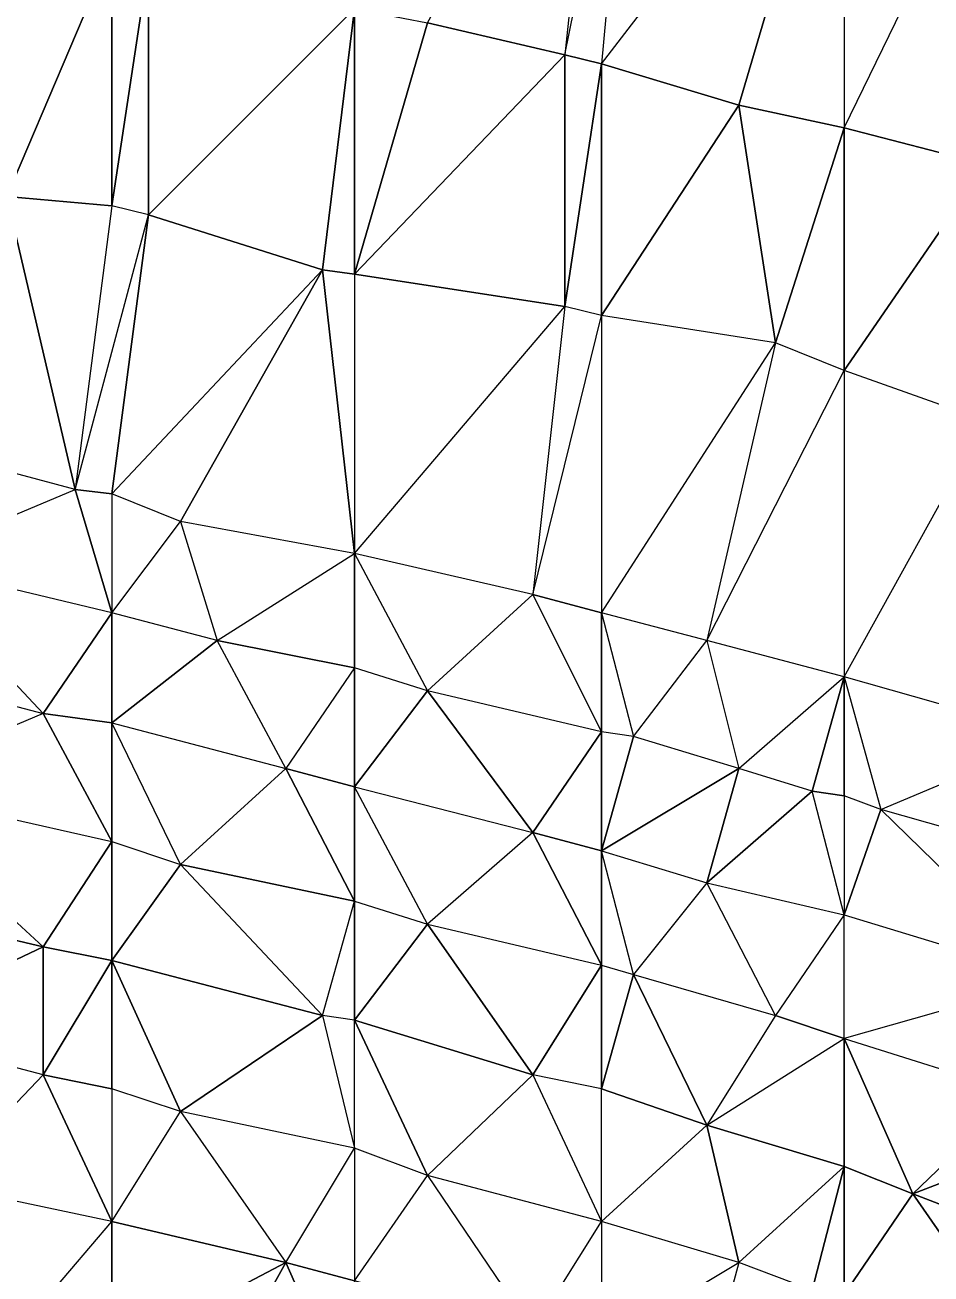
# Model space of a CAD drawing. Header units: metres. Extents: x 121.06818 to 121.07159, y 3.17836 to 3.18313.
# Drawn here: x 121.068699 to 121.068897, y 3.1799305 to 3.1802035 of the extents above; entities that cross this region are included whole.
import ezdxf

# ---------------------------------------------------------------- set-up
doc = ezdxf.new("R2010")
doc.units = ezdxf.units.M

msp = doc.modelspace()

# ---------------------------------------------------------------- linework, layer by layer
at = {"layer": 'DELAUNEY10016', "color": 252}
msp.add_3dface([(121.068825, 3.180075, 0.01013), (121.068863, 3.180134, 0.01015), (121.068825, 3.18014, 0.01015)], dxfattribs=at)
at = {"layer": 'DELAUNEY10035', "color": 252}
msp.add_3dface([(121.06871, 3.180102, 0.01013), (121.068665, 3.180114, 0.01013), (121.068695, 3.180166, 0.01015)], dxfattribs=at)
at = {"layer": 'DELAUNEY10036', "color": 252}
msp.add_3dface([(121.06881, 3.180079, 0.01013), (121.068825, 3.18014, 0.01015), (121.068817, 3.180142, 0.01015)], dxfattribs=at)
at = {"layer": 'DELAUNEY10056', "color": 252}
msp.add_3dface([(121.068863, 3.180134, 0.01015), (121.068825, 3.18014, 0.01015), (121.068855, 3.180186, 0.01016)], dxfattribs=at)
at = {"layer": 'DELAUNEY10068', "color": 252}
msp.add_3dface([(121.068771, 3.180088, 0.01013), (121.068817, 3.180142, 0.01015), (121.068771, 3.180149, 0.01015)], dxfattribs=at)
at = {"layer": 'DELAUNEY10085', "color": 252}
msp.add_3dface([(121.068825, 3.18014, 0.01015), (121.068817, 3.180142, 0.01015), (121.068825, 3.180195, 0.01016)], dxfattribs=at)
at = {"layer": 'DELAUNEY10102', "color": 252}
msp.add_3dface([(121.068771, 3.180088, 0.01013), (121.068764, 3.18015, 0.01015), (121.068771, 3.180149, 0.01015)], dxfattribs=at)
at = {"layer": 'DELAUNEY10124', "color": 252}
msp.add_3dface([(121.068771, 3.180149, 0.01015), (121.068764, 3.18015, 0.01015), (121.068771, 3.180149, 0.01015)], dxfattribs=at)
at = {"layer": 'DELAUNEY10125', "color": 252}
msp.add_3dface([(121.068817, 3.180142, 0.01015), (121.068771, 3.180149, 0.01015), (121.068771, 3.180149, 0.01015)], dxfattribs=at)
at = {"layer": 'DELAUNEY10168', "color": 252}
msp.add_3dface([(121.068718, 3.180101, 0.01013), (121.068726, 3.180162, 0.01015), (121.068764, 3.18015, 0.01015)], dxfattribs=at)
at = {"layer": 'DELAUNEY10178', "color": 252}
msp.add_3dface([(121.06871, 3.180102, 0.01013), (121.068726, 3.180162, 0.01015), (121.068718, 3.180164, 0.01015)], dxfattribs=at)
at = {"layer": 'DELAUNEY10179', "color": 252}
msp.add_3dface([(121.068764, 3.18015, 0.01015), (121.068726, 3.180162, 0.01015), (121.068771, 3.180207, 0.01016)], dxfattribs=at)
at = {"layer": 'DELAUNEY10201', "color": 252}
msp.add_3dface([(121.06871, 3.180102, 0.01013), (121.068695, 3.180166, 0.01015), (121.068718, 3.180164, 0.01015)], dxfattribs=at)
at = {"layer": 'DELAUNEY10218', "color": 252}
msp.add_3dface([(121.068718, 3.180164, 0.01015), (121.068695, 3.180166, 0.01015), (121.068718, 3.18022, 0.01016)], dxfattribs=at)
at = {"layer": 'DELAUNEY10219', "color": 252}
msp.add_3dface([(121.068726, 3.180162, 0.01015), (121.068718, 3.180164, 0.01015), (121.068726, 3.180217, 0.01016)], dxfattribs=at)
at = {"layer": 'DELAUNEY10295', "color": 252}
msp.add_3dface([(121.068909, 3.180173, 0.01016), (121.068878, 3.180128, 0.01015), (121.068878, 3.180181, 0.01016)], dxfattribs=at)
at = {"layer": 'DELAUNEY10321', "color": 252}
msp.add_3dface([(121.068771, 3.180149, 0.01015), (121.068764, 3.18015, 0.01015), (121.068771, 3.180207, 0.01016)], dxfattribs=at)
at = {"layer": 'DELAUNEY10322', "color": 252}
msp.add_3dface([(121.068817, 3.180142, 0.01015), (121.068771, 3.180149, 0.01015), (121.068817, 3.180197, 0.01016)], dxfattribs=at)
at = {"layer": 'DELAUNEY10365', "color": 252}
msp.add_3dface([(121.068878, 3.180181, 0.01016), (121.068863, 3.180134, 0.01015), (121.068855, 3.180186, 0.01016)], dxfattribs=at)
at = {"layer": 'DELAUNEY10376', "color": 252}
msp.add_3dface([(121.068855, 3.180186, 0.01016), (121.068825, 3.18014, 0.01015), (121.068825, 3.180195, 0.01016)], dxfattribs=at)
at = {"layer": 'DELAUNEY10377', "color": 252}
msp.add_3dface([(121.068909, 3.180173, 0.01016), (121.068878, 3.180181, 0.01016), (121.068916, 3.180259, 0.01017)], dxfattribs=at)
at = {"layer": 'DELAUNEY10415', "color": 252}
msp.add_3dface([(121.068878, 3.180181, 0.01016), (121.068855, 3.180186, 0.01016), (121.068878, 3.180264, 0.01017)], dxfattribs=at)
at = {"layer": 'DELAUNEY10444', "color": 252}
msp.add_3dface([(121.068825, 3.180195, 0.01016), (121.068817, 3.180142, 0.01015), (121.068817, 3.180197, 0.01016)], dxfattribs=at)
at = {"layer": 'DELAUNEY10458', "color": 252}
msp.add_3dface([(121.068817, 3.180197, 0.01016), (121.068771, 3.180149, 0.01015), (121.068787, 3.180204, 0.01016)], dxfattribs=at)
at = {"layer": 'DELAUNEY10459', "color": 252}
msp.add_3dface([(121.068855, 3.180186, 0.01016), (121.068825, 3.180195, 0.01016), (121.068878, 3.180264, 0.01017)], dxfattribs=at)
at = {"layer": 'DELAUNEY10477', "color": 252}
msp.add_3dface([(121.068787, 3.180204, 0.01016), (121.068771, 3.180149, 0.01015), (121.068771, 3.180207, 0.01016)], dxfattribs=at)
at = {"layer": 'DELAUNEY10478', "color": 252}
msp.add_3dface([(121.068825, 3.180195, 0.01016), (121.068817, 3.180197, 0.01016), (121.068832, 3.180271, 0.01017)], dxfattribs=at)
at = {"layer": 'DELAUNEY10493', "color": 252}
msp.add_3dface([(121.068817, 3.180197, 0.01016), (121.068787, 3.180204, 0.01016), (121.068825, 3.180273, 0.01017)], dxfattribs=at)
at = {"layer": 'DELAUNEY10538', "color": 252}
msp.add_3dface([(121.068771, 3.180207, 0.01016), (121.068726, 3.180162, 0.01015), (121.068726, 3.180217, 0.01016)], dxfattribs=at)
at = {"layer": 'DELAUNEY10611', "color": 252}
msp.add_3dface([(121.068726, 3.180217, 0.01016), (121.068718, 3.180164, 0.01015), (121.068718, 3.18022, 0.01016)], dxfattribs=at)
at = {"layer": 'DELAUNEY10632', "color": 252}
msp.add_3dface([(121.068718, 3.18022, 0.01016), (121.068695, 3.180166, 0.01015), (121.068695, 3.180225, 0.01016)], dxfattribs=at)
at = {"layer": 'DELAUNEY10815', "color": 252}
msp.add_3dface([(121.068878, 3.180181, 0.01016), (121.068916, 3.180259, 0.01017), (121.068878, 3.180264, 0.01017)], dxfattribs=at)
at = {"layer": 'DELAUNEY10891', "color": 252}
msp.add_3dface([(121.068825, 3.180195, 0.01016), (121.068878, 3.180264, 0.01017), (121.068832, 3.180271, 0.01017)], dxfattribs=at)
at = {"layer": 'DELAUNEY10921', "color": 252}
msp.add_3dface([(121.068817, 3.180197, 0.01016), (121.068832, 3.180271, 0.01017), (121.068825, 3.180273, 0.01017)], dxfattribs=at)
at = {"layer": 'DELAUNEY8507', "color": 252}
msp.add_3dface([(121.068771, 3.179899, 0.01006), (121.068741, 3.179906, 0.01006), (121.068756, 3.179933, 0.01007)], dxfattribs=at)
at = {"layer": 'DELAUNEY8565', "color": 252}
msp.add_3dface([(121.068718, 3.179913, 0.01006), (121.068695, 3.179915, 0.01006), (121.068718, 3.179942, 0.01007)], dxfattribs=at)
at = {"layer": 'DELAUNEY8566', "color": 252}
msp.add_3dface([(121.068741, 3.179906, 0.01006), (121.068718, 3.179913, 0.01006), (121.068756, 3.179933, 0.01007)], dxfattribs=at)
at = {"layer": 'DELAUNEY8597', "color": 252}
msp.add_3dface([(121.068825, 3.179915, 0.01007), (121.06881, 3.179918, 0.01007), (121.068825, 3.179942, 0.01008)], dxfattribs=at)
at = {"layer": 'DELAUNEY8598', "color": 252}
msp.add_3dface([(121.068848, 3.179907, 0.01007), (121.068825, 3.179915, 0.01007), (121.068855, 3.179933, 0.01008)], dxfattribs=at)
at = {"layer": 'DELAUNEY8654', "color": 252}
msp.add_3dface([(121.068848, 3.179907, 0.01007), (121.068871, 3.179927, 0.01008), (121.068855, 3.179933, 0.01008)], dxfattribs=at)
at = {"layer": 'DELAUNEY8668', "color": 252}
msp.add_3dface([(121.068771, 3.179899, 0.01006), (121.068756, 3.179933, 0.01007), (121.068771, 3.179929, 0.01007)], dxfattribs=at)
at = {"layer": 'DELAUNEY8687', "color": 252}
msp.add_3dface([(121.068771, 3.179929, 0.01007), (121.068756, 3.179933, 0.01007), (121.068771, 3.179958, 0.01008)], dxfattribs=at)
at = {"layer": 'DELAUNEY8688', "color": 252}
msp.add_3dface([(121.068878, 3.179926, 0.01008), (121.068871, 3.179927, 0.01008), (121.068878, 3.179954, 0.01009)], dxfattribs=at)
at = {"layer": 'DELAUNEY8709', "color": 252}
msp.add_3dface([(121.06881, 3.179918, 0.01007), (121.068771, 3.179929, 0.01007), (121.068787, 3.179952, 0.01008)], dxfattribs=at)
at = {"layer": 'DELAUNEY8710', "color": 252}
msp.add_3dface([(121.068916, 3.179915, 0.01008), (121.068878, 3.179926, 0.01008), (121.068893, 3.179948, 0.01009)], dxfattribs=at)
at = {"layer": 'DELAUNEY8721', "color": 252}
msp.add_3dface([(121.068871, 3.179927, 0.01008), (121.068855, 3.179933, 0.01008), (121.068878, 3.179954, 0.01009)], dxfattribs=at)
at = {"layer": 'DELAUNEY8722', "color": 252}
msp.add_3dface([(121.068932, 3.179933, 0.01009), (121.068916, 3.179915, 0.01008), (121.068893, 3.179948, 0.01009)], dxfattribs=at)
at = {"layer": 'DELAUNEY8742', "color": 252}
msp.add_3dface([(121.068825, 3.179915, 0.01007), (121.068855, 3.179933, 0.01008), (121.068825, 3.179942, 0.01008)], dxfattribs=at)
at = {"layer": 'DELAUNEY8768', "color": 252}
msp.add_3dface([(121.068695, 3.179915, 0.01006), (121.068718, 3.179942, 0.01007), (121.06868, 3.17995, 0.01007)], dxfattribs=at)
at = {"layer": 'DELAUNEY8769', "color": 252}
msp.add_3dface([(121.068718, 3.179913, 0.01006), (121.068718, 3.179942, 0.01007), (121.068756, 3.179933, 0.01007)], dxfattribs=at)
at = {"layer": 'DELAUNEY8770', "color": 252}
msp.add_3dface([(121.06881, 3.179918, 0.01007), (121.068825, 3.179942, 0.01008), (121.068787, 3.179952, 0.01008)], dxfattribs=at)
at = {"layer": 'DELAUNEY8771', "color": 252}
msp.add_3dface([(121.068893, 3.179948, 0.01009), (121.068878, 3.179926, 0.01008), (121.068878, 3.179954, 0.01009)], dxfattribs=at)
at = {"layer": 'DELAUNEY8785', "color": 252}
msp.add_3dface([(121.068756, 3.179933, 0.01007), (121.068718, 3.179942, 0.01007), (121.068733, 3.179966, 0.01008)], dxfattribs=at)
at = {"layer": 'DELAUNEY8786', "color": 252}
msp.add_3dface([(121.068855, 3.179933, 0.01008), (121.068825, 3.179942, 0.01008), (121.068848, 3.179963, 0.01009)], dxfattribs=at)
at = {"layer": 'DELAUNEY8797', "color": 252}
msp.add_3dface([(121.068771, 3.179929, 0.01007), (121.068787, 3.179952, 0.01008), (121.068771, 3.179958, 0.01008)], dxfattribs=at)
at = {"layer": 'DELAUNEY8822', "color": 252}
msp.add_3dface([(121.068718, 3.179942, 0.01007), (121.06868, 3.17995, 0.01007), (121.068703, 3.179974, 0.01008)], dxfattribs=at)
at = {"layer": 'DELAUNEY8823', "color": 252}
msp.add_3dface([(121.068932, 3.179933, 0.01009), (121.068893, 3.179948, 0.01009), (121.068932, 3.179963, 0.0101)], dxfattribs=at)
at = {"layer": 'DELAUNEY8845', "color": 252}
msp.add_3dface([(121.068825, 3.179942, 0.01008), (121.068787, 3.179952, 0.01008), (121.06881, 3.179974, 0.01009)], dxfattribs=at)
at = {"layer": 'DELAUNEY8859', "color": 252}
msp.add_3dface([(121.068756, 3.179933, 0.01007), (121.068771, 3.179958, 0.01008), (121.068733, 3.179966, 0.01008)], dxfattribs=at)
at = {"layer": 'DELAUNEY8860', "color": 252}
msp.add_3dface([(121.068878, 3.179954, 0.01009), (121.068855, 3.179933, 0.01008), (121.068848, 3.179963, 0.01009)], dxfattribs=at)
at = {"layer": 'DELAUNEY8861', "color": 252}
msp.add_3dface([(121.068893, 3.179948, 0.01009), (121.068878, 3.179954, 0.01009), (121.068878, 3.179982, 0.0101)], dxfattribs=at)
at = {"layer": 'DELAUNEY8880', "color": 252}
msp.add_3dface([(121.068787, 3.179952, 0.01008), (121.068771, 3.179958, 0.01008), (121.068771, 3.179986, 0.01009)], dxfattribs=at)
at = {"layer": 'DELAUNEY8881', "color": 252}
msp.add_3dface([(121.068848, 3.179963, 0.01009), (121.068825, 3.179942, 0.01008), (121.068825, 3.179971, 0.01009)], dxfattribs=at)
at = {"layer": 'DELAUNEY8893', "color": 252}
msp.add_3dface([(121.068718, 3.179942, 0.01007), (121.068733, 3.179966, 0.01008), (121.068718, 3.179971, 0.01008)], dxfattribs=at)
at = {"layer": 'DELAUNEY8894', "color": 252}
msp.add_3dface([(121.068932, 3.179963, 0.0101), (121.068893, 3.179948, 0.01009), (121.068916, 3.17997, 0.0101)], dxfattribs=at)
at = {"layer": 'DELAUNEY8905', "color": 252}
msp.add_3dface([(121.068916, 3.17997, 0.0101), (121.068893, 3.179948, 0.01009), (121.068878, 3.179982, 0.0101)], dxfattribs=at)
at = {"layer": 'DELAUNEY8924', "color": 252}
msp.add_3dface([(121.068878, 3.179954, 0.01009), (121.068848, 3.179963, 0.01009), (121.068878, 3.179982, 0.0101)], dxfattribs=at)
at = {"layer": 'DELAUNEY8940', "color": 252}
msp.add_3dface([(121.06868, 3.17995, 0.01007), (121.068703, 3.179974, 0.01008), (121.068665, 3.179984, 0.01008)], dxfattribs=at)
at = {"layer": 'DELAUNEY8941', "color": 252}
msp.add_3dface([(121.068718, 3.179942, 0.01007), (121.068703, 3.179974, 0.01008), (121.068718, 3.179971, 0.01008)], dxfattribs=at)
at = {"layer": 'DELAUNEY8942', "color": 252}
msp.add_3dface([(121.068771, 3.179958, 0.01008), (121.068733, 3.179966, 0.01008), (121.068764, 3.179987, 0.01009)], dxfattribs=at)
at = {"layer": 'DELAUNEY8943', "color": 252}
msp.add_3dface([(121.06881, 3.179974, 0.01009), (121.068787, 3.179952, 0.01008), (121.068771, 3.179986, 0.01009)], dxfattribs=at)
at = {"layer": 'DELAUNEY8944', "color": 252}
msp.add_3dface([(121.06881, 3.179974, 0.01009), (121.068825, 3.179942, 0.01008), (121.068825, 3.179971, 0.01009)], dxfattribs=at)
at = {"layer": 'DELAUNEY8958', "color": 252}
msp.add_3dface([(121.068825, 3.179971, 0.01009), (121.06881, 3.179974, 0.01009), (121.068825, 3.179998, 0.0101)], dxfattribs=at)
at = {"layer": 'DELAUNEY8967', "color": 252}
msp.add_3dface([(121.068718, 3.179971, 0.01008), (121.068703, 3.179974, 0.01008), (121.068718, 3.179999, 0.01009)], dxfattribs=at)
at = {"layer": 'DELAUNEY8968', "color": 252}
msp.add_3dface([(121.068733, 3.179966, 0.01008), (121.068718, 3.179971, 0.01008), (121.068718, 3.179999, 0.01009)], dxfattribs=at)
at = {"layer": 'DELAUNEY8969', "color": 252}
msp.add_3dface([(121.068848, 3.179963, 0.01009), (121.068825, 3.179971, 0.01009), (121.068832, 3.179996, 0.0101)], dxfattribs=at)
at = {"layer": 'DELAUNEY9046', "color": 252}
msp.add_3dface([(121.068764, 3.179987, 0.01009), (121.068733, 3.179966, 0.01008), (121.068718, 3.179999, 0.01009)], dxfattribs=at)
at = {"layer": 'DELAUNEY9047', "color": 252}
msp.add_3dface([(121.068764, 3.179987, 0.01009), (121.068771, 3.179958, 0.01008), (121.068771, 3.179986, 0.01009)], dxfattribs=at)
at = {"layer": 'DELAUNEY9048', "color": 252}
msp.add_3dface([(121.068863, 3.179987, 0.0101), (121.068848, 3.179963, 0.01009), (121.068878, 3.179982, 0.0101)], dxfattribs=at)
at = {"layer": 'DELAUNEY9049', "color": 252}
msp.add_3dface([(121.068863, 3.179987, 0.0101), (121.068848, 3.179963, 0.01009), (121.068832, 3.179996, 0.0101)], dxfattribs=at)
at = {"layer": 'DELAUNEY9071', "color": 252}
msp.add_3dface([(121.068863, 3.179987, 0.0101), (121.068878, 3.179982, 0.0101), (121.068878, 3.180009, 0.01011)], dxfattribs=at)
at = {"layer": 'DELAUNEY9072', "color": 252}
msp.add_3dface([(121.068878, 3.179982, 0.0101), (121.068916, 3.17997, 0.0101), (121.068924, 3.179995, 0.01011)], dxfattribs=at)
at = {"layer": 'DELAUNEY9094', "color": 252}
msp.add_3dface([(121.068703, 3.179974, 0.01008), (121.068665, 3.179984, 0.01008), (121.068703, 3.180002, 0.01009)], dxfattribs=at)
at = {"layer": 'DELAUNEY9095', "color": 252}
msp.add_3dface([(121.068771, 3.179986, 0.01009), (121.068764, 3.179987, 0.01009), (121.068771, 3.180012, 0.0101)], dxfattribs=at)
at = {"layer": 'DELAUNEY9109', "color": 252}
msp.add_3dface([(121.06881, 3.179974, 0.01009), (121.068771, 3.179986, 0.01009), (121.068787, 3.180007, 0.0101)], dxfattribs=at)
at = {"layer": 'DELAUNEY9120', "color": 252}
msp.add_3dface([(121.068832, 3.179996, 0.0101), (121.068825, 3.179971, 0.01009), (121.068825, 3.179998, 0.0101)], dxfattribs=at)
at = {"layer": 'DELAUNEY9138', "color": 252}
msp.add_3dface([(121.068825, 3.179998, 0.0101), (121.06881, 3.179974, 0.01009), (121.068787, 3.180007, 0.0101)], dxfattribs=at)
at = {"layer": 'DELAUNEY9139', "color": 252}
msp.add_3dface([(121.068832, 3.179996, 0.0101), (121.068863, 3.179987, 0.0101), (121.068848, 3.180016, 0.01011)], dxfattribs=at)
at = {"layer": 'DELAUNEY9155', "color": 252}
msp.add_3dface([(121.068718, 3.179999, 0.01009), (121.068703, 3.179974, 0.01008), (121.068703, 3.180002, 0.01009)], dxfattribs=at)
at = {"layer": 'DELAUNEY9156', "color": 252}
msp.add_3dface([(121.068825, 3.179998, 0.0101), (121.068832, 3.179996, 0.0101), (121.068825, 3.180023, 0.01011)], dxfattribs=at)
at = {"layer": 'DELAUNEY9177', "color": 252}
msp.add_3dface([(121.068703, 3.180002, 0.01009), (121.068665, 3.179984, 0.01008), (121.068665, 3.180011, 0.01009)], dxfattribs=at)
at = {"layer": 'DELAUNEY9178', "color": 252}
msp.add_3dface([(121.068787, 3.180007, 0.0101), (121.068771, 3.179986, 0.01009), (121.068771, 3.180012, 0.0101)], dxfattribs=at)
at = {"layer": 'DELAUNEY9179', "color": 252}
msp.add_3dface([(121.068924, 3.179995, 0.01011), (121.068878, 3.179982, 0.0101), (121.068878, 3.180009, 0.01011)], dxfattribs=at)
at = {"layer": 'DELAUNEY9195', "color": 252}
msp.add_3dface([(121.068718, 3.179999, 0.01009), (121.068703, 3.180002, 0.01009), (121.068718, 3.180025, 0.0101)], dxfattribs=at)
at = {"layer": 'DELAUNEY9196', "color": 252}
msp.add_3dface([(121.068764, 3.179987, 0.01009), (121.068718, 3.179999, 0.01009), (121.068733, 3.18002, 0.0101)], dxfattribs=at)
at = {"layer": 'DELAUNEY9232', "color": 252}
msp.add_3dface([(121.068878, 3.180009, 0.01011), (121.068863, 3.179987, 0.0101), (121.068848, 3.180016, 0.01011)], dxfattribs=at)
at = {"layer": 'DELAUNEY9248', "color": 252}
msp.add_3dface([(121.068733, 3.18002, 0.0101), (121.068718, 3.179999, 0.01009), (121.068718, 3.180025, 0.0101)], dxfattribs=at)
at = {"layer": 'DELAUNEY9249', "color": 252}
msp.add_3dface([(121.068733, 3.18002, 0.0101), (121.068764, 3.179987, 0.01009), (121.068771, 3.180012, 0.0101)], dxfattribs=at)
at = {"layer": 'DELAUNEY9250', "color": 252}
msp.add_3dface([(121.068787, 3.180007, 0.0101), (121.068825, 3.179998, 0.0101), (121.06881, 3.180027, 0.01011)], dxfattribs=at)
at = {"layer": 'DELAUNEY9251', "color": 252}
msp.add_3dface([(121.068878, 3.180009, 0.01011), (121.068924, 3.179995, 0.01011), (121.068886, 3.180032, 0.01012)], dxfattribs=at)
at = {"layer": 'DELAUNEY9261', "color": 252}
msp.add_3dface([(121.068703, 3.180002, 0.01009), (121.068665, 3.180011, 0.01009), (121.068665, 3.180037, 0.0101)], dxfattribs=at)
at = {"layer": 'DELAUNEY9262', "color": 252}
msp.add_3dface([(121.068848, 3.180016, 0.01011), (121.068832, 3.179996, 0.0101), (121.068825, 3.180023, 0.01011)], dxfattribs=at)
at = {"layer": 'DELAUNEY9277', "color": 252}
msp.add_3dface([(121.068771, 3.180012, 0.0101), (121.068787, 3.180007, 0.0101), (121.068771, 3.180037, 0.01011)], dxfattribs=at)
at = {"layer": 'DELAUNEY9307', "color": 252}
msp.add_3dface([(121.068733, 3.18002, 0.0101), (121.068771, 3.180012, 0.0101), (121.068756, 3.180041, 0.01011)], dxfattribs=at)
at = {"layer": 'DELAUNEY9308', "color": 252}
msp.add_3dface([(121.06881, 3.180027, 0.01011), (121.068787, 3.180007, 0.0101), (121.068771, 3.180037, 0.01011)], dxfattribs=at)
at = {"layer": 'DELAUNEY9309', "color": 252}
msp.add_3dface([(121.06881, 3.180027, 0.01011), (121.068825, 3.179998, 0.0101), (121.068825, 3.180023, 0.01011)], dxfattribs=at)
at = {"layer": 'DELAUNEY9310', "color": 252}
msp.add_3dface([(121.068848, 3.180016, 0.01011), (121.068878, 3.180009, 0.01011), (121.068871, 3.180036, 0.01012)], dxfattribs=at)
at = {"layer": 'DELAUNEY9311', "color": 252}
msp.add_3dface([(121.068924, 3.179995, 0.01011), (121.068932, 3.180019, 0.01012), (121.068886, 3.180032, 0.01012)], dxfattribs=at)
at = {"layer": 'DELAUNEY9342', "color": 252}
msp.add_3dface([(121.068718, 3.180025, 0.0101), (121.068703, 3.180002, 0.01009), (121.068665, 3.180037, 0.0101)], dxfattribs=at)
at = {"layer": 'DELAUNEY9350', "color": 252}
msp.add_3dface([(121.068718, 3.180025, 0.0101), (121.068733, 3.18002, 0.0101), (121.068718, 3.180051, 0.01011)], dxfattribs=at)
at = {"layer": 'DELAUNEY9351', "color": 252}
msp.add_3dface([(121.06881, 3.180027, 0.01011), (121.068825, 3.180023, 0.01011), (121.068825, 3.180049, 0.01012)], dxfattribs=at)
at = {"layer": 'DELAUNEY9352', "color": 252}
msp.add_3dface([(121.068825, 3.180023, 0.01011), (121.068848, 3.180016, 0.01011), (121.068855, 3.180041, 0.01012)], dxfattribs=at)
at = {"layer": 'DELAUNEY9353', "color": 252}
msp.add_3dface([(121.068878, 3.180009, 0.01011), (121.068886, 3.180032, 0.01012), (121.068878, 3.180035, 0.01012)], dxfattribs=at)
at = {"layer": 'DELAUNEY9369', "color": 252}
msp.add_3dface([(121.068932, 3.180019, 0.01012), (121.068886, 3.180032, 0.01012), (121.068924, 3.180048, 0.01013)], dxfattribs=at)
at = {"layer": 'DELAUNEY9392', "color": 252}
msp.add_3dface([(121.068848, 3.180016, 0.01011), (121.068871, 3.180036, 0.01012), (121.068855, 3.180041, 0.01012)], dxfattribs=at)
at = {"layer": 'DELAUNEY9393', "color": 252}
msp.add_3dface([(121.068878, 3.180009, 0.01011), (121.068871, 3.180036, 0.01012), (121.068878, 3.180035, 0.01012)], dxfattribs=at)
at = {"layer": 'DELAUNEY9412', "color": 252}
msp.add_3dface([(121.068756, 3.180041, 0.01011), (121.068733, 3.18002, 0.0101), (121.068718, 3.180051, 0.01011)], dxfattribs=at)
at = {"layer": 'DELAUNEY9413', "color": 252}
msp.add_3dface([(121.068756, 3.180041, 0.01011), (121.068771, 3.180012, 0.0101), (121.068771, 3.180037, 0.01011)], dxfattribs=at)
at = {"layer": 'DELAUNEY9427', "color": 252}
msp.add_3dface([(121.068878, 3.180035, 0.01012), (121.068871, 3.180036, 0.01012), (121.068878, 3.180061, 0.01013)], dxfattribs=at)
at = {"layer": 'DELAUNEY9428', "color": 252}
msp.add_3dface([(121.068886, 3.180032, 0.01012), (121.068878, 3.180035, 0.01012), (121.068878, 3.180061, 0.01013)], dxfattribs=at)
at = {"layer": 'DELAUNEY9450', "color": 252}
msp.add_3dface([(121.068756, 3.180041, 0.01011), (121.068771, 3.180037, 0.01011), (121.068771, 3.180063, 0.01012)], dxfattribs=at)
at = {"layer": 'DELAUNEY9464', "color": 252}
msp.add_3dface([(121.068665, 3.180037, 0.0101), (121.068718, 3.180025, 0.0101), (121.068703, 3.180053, 0.01011)], dxfattribs=at)
at = {"layer": 'DELAUNEY9465', "color": 252}
msp.add_3dface([(121.068703, 3.180053, 0.01011), (121.068665, 3.180037, 0.0101), (121.068665, 3.180063, 0.01011)], dxfattribs=at)
at = {"layer": 'DELAUNEY9466', "color": 252}
msp.add_3dface([(121.068703, 3.180053, 0.01011), (121.068718, 3.180025, 0.0101), (121.068718, 3.180051, 0.01011)], dxfattribs=at)
at = {"layer": 'DELAUNEY9467', "color": 252}
msp.add_3dface([(121.068771, 3.180037, 0.01011), (121.06881, 3.180027, 0.01011), (121.068787, 3.180058, 0.01012)], dxfattribs=at)
at = {"layer": 'DELAUNEY9468', "color": 252}
msp.add_3dface([(121.068871, 3.180036, 0.01012), (121.068855, 3.180041, 0.01012), (121.068878, 3.180061, 0.01013)], dxfattribs=at)
at = {"layer": 'DELAUNEY9469', "color": 252}
msp.add_3dface([(121.068886, 3.180032, 0.01012), (121.068924, 3.180048, 0.01013), (121.068878, 3.180061, 0.01013)], dxfattribs=at)
at = {"layer": 'DELAUNEY9485', "color": 252}
msp.add_3dface([(121.068825, 3.180023, 0.01011), (121.068855, 3.180041, 0.01012), (121.068832, 3.180048, 0.01012)], dxfattribs=at)
at = {"layer": 'DELAUNEY9506', "color": 252}
msp.add_3dface([(121.068825, 3.180023, 0.01011), (121.068832, 3.180048, 0.01012), (121.068825, 3.180049, 0.01012)], dxfattribs=at)
at = {"layer": 'DELAUNEY9507', "color": 252}
msp.add_3dface([(121.068855, 3.180041, 0.01012), (121.068832, 3.180048, 0.01012), (121.068848, 3.180069, 0.01013)], dxfattribs=at)
at = {"layer": 'DELAUNEY9529', "color": 252}
msp.add_3dface([(121.06881, 3.180027, 0.01011), (121.068825, 3.180049, 0.01012), (121.068787, 3.180058, 0.01012)], dxfattribs=at)
at = {"layer": 'DELAUNEY9541', "color": 252}
msp.add_3dface([(121.068771, 3.180037, 0.01011), (121.068787, 3.180058, 0.01012), (121.068771, 3.180063, 0.01012)], dxfattribs=at)
at = {"layer": 'DELAUNEY9542', "color": 252}
msp.add_3dface([(121.068832, 3.180048, 0.01012), (121.068825, 3.180049, 0.01012), (121.068825, 3.180075, 0.01013)], dxfattribs=at)
at = {"layer": 'DELAUNEY9556', "color": 252}
msp.add_3dface([(121.068703, 3.180053, 0.01011), (121.068718, 3.180051, 0.01011), (121.068718, 3.180075, 0.01012)], dxfattribs=at)
at = {"layer": 'DELAUNEY9572', "color": 252}
msp.add_3dface([(121.068718, 3.180051, 0.01011), (121.068756, 3.180041, 0.01011), (121.068741, 3.180069, 0.01012)], dxfattribs=at)
at = {"layer": 'DELAUNEY9638', "color": 252}
msp.add_3dface([(121.068718, 3.180051, 0.01011), (121.068741, 3.180069, 0.01012), (121.068718, 3.180075, 0.01012)], dxfattribs=at)
at = {"layer": 'DELAUNEY9639', "color": 252}
msp.add_3dface([(121.068756, 3.180041, 0.01011), (121.068741, 3.180069, 0.01012), (121.068771, 3.180063, 0.01012)], dxfattribs=at)
at = {"layer": 'DELAUNEY9640', "color": 252}
msp.add_3dface([(121.068825, 3.180049, 0.01012), (121.068787, 3.180058, 0.01012), (121.06881, 3.180079, 0.01013)], dxfattribs=at)
at = {"layer": 'DELAUNEY9641', "color": 252}
msp.add_3dface([(121.068855, 3.180041, 0.01012), (121.068878, 3.180061, 0.01013), (121.068848, 3.180069, 0.01013)], dxfattribs=at)
at = {"layer": 'DELAUNEY9659', "color": 252}
msp.add_3dface([(121.068665, 3.180063, 0.01011), (121.068703, 3.180053, 0.01011), (121.068672, 3.180086, 0.01012)], dxfattribs=at)
at = {"layer": 'DELAUNEY9660', "color": 252}
msp.add_3dface([(121.068787, 3.180058, 0.01012), (121.068771, 3.180063, 0.01012), (121.068771, 3.180088, 0.01013)], dxfattribs=at)
at = {"layer": 'DELAUNEY9668', "color": 252}
msp.add_3dface([(121.068832, 3.180048, 0.01012), (121.068848, 3.180069, 0.01013), (121.068825, 3.180075, 0.01013)], dxfattribs=at)
at = {"layer": 'DELAUNEY9669', "color": 252}
msp.add_3dface([(121.068924, 3.180048, 0.01013), (121.068878, 3.180061, 0.01013), (121.068909, 3.180117, 0.01015)], dxfattribs=at)
at = {"layer": 'DELAUNEY9701', "color": 252}
msp.add_3dface([(121.068771, 3.180063, 0.01012), (121.068741, 3.180069, 0.01012), (121.068771, 3.180088, 0.01013)], dxfattribs=at)
at = {"layer": 'DELAUNEY9702', "color": 252}
msp.add_3dface([(121.068787, 3.180058, 0.01012), (121.06881, 3.180079, 0.01013), (121.068771, 3.180088, 0.01013)], dxfattribs=at)
at = {"layer": 'DELAUNEY9703', "color": 252}
msp.add_3dface([(121.068825, 3.180049, 0.01012), (121.06881, 3.180079, 0.01013), (121.068825, 3.180075, 0.01013)], dxfattribs=at)
at = {"layer": 'DELAUNEY9704', "color": 252}
msp.add_3dface([(121.068878, 3.180061, 0.01013), (121.068848, 3.180069, 0.01013), (121.068878, 3.180128, 0.01015)], dxfattribs=at)
at = {"layer": 'DELAUNEY9733', "color": 252}
msp.add_3dface([(121.068703, 3.180053, 0.01011), (121.068718, 3.180075, 0.01012), (121.068672, 3.180086, 0.01012)], dxfattribs=at)
at = {"layer": 'DELAUNEY9734', "color": 252}
msp.add_3dface([(121.068825, 3.180075, 0.01013), (121.06881, 3.180079, 0.01013), (121.068825, 3.18014, 0.01015)], dxfattribs=at)
at = {"layer": 'DELAUNEY9735', "color": 252}
msp.add_3dface([(121.068848, 3.180069, 0.01013), (121.068825, 3.180075, 0.01013), (121.068863, 3.180134, 0.01015)], dxfattribs=at)
at = {"layer": 'DELAUNEY9748', "color": 252}
msp.add_3dface([(121.068741, 3.180069, 0.01012), (121.068718, 3.180075, 0.01012), (121.068733, 3.180095, 0.01013)], dxfattribs=at)
at = {"layer": 'DELAUNEY9806', "color": 252}
msp.add_3dface([(121.068741, 3.180069, 0.01012), (121.068771, 3.180088, 0.01013), (121.068733, 3.180095, 0.01013)], dxfattribs=at)
at = {"layer": 'DELAUNEY9825', "color": 252}
msp.add_3dface([(121.068718, 3.180075, 0.01012), (121.068672, 3.180086, 0.01012), (121.06871, 3.180102, 0.01013)], dxfattribs=at)
at = {"layer": 'DELAUNEY9842', "color": 252}
msp.add_3dface([(121.068718, 3.180075, 0.01012), (121.068733, 3.180095, 0.01013), (121.068718, 3.180101, 0.01013)], dxfattribs=at)
at = {"layer": 'DELAUNEY9843', "color": 252}
msp.add_3dface([(121.06881, 3.180079, 0.01013), (121.068771, 3.180088, 0.01013), (121.068817, 3.180142, 0.01015)], dxfattribs=at)
at = {"layer": 'DELAUNEY9844', "color": 252}
msp.add_3dface([(121.068878, 3.180061, 0.01013), (121.068909, 3.180117, 0.01015), (121.068878, 3.180128, 0.01015)], dxfattribs=at)
at = {"layer": 'DELAUNEY9865', "color": 252}
msp.add_3dface([(121.068672, 3.180086, 0.01012), (121.06871, 3.180102, 0.01013), (121.068665, 3.180114, 0.01013)], dxfattribs=at)
at = {"layer": 'DELAUNEY9866', "color": 252}
msp.add_3dface([(121.068718, 3.180075, 0.01012), (121.06871, 3.180102, 0.01013), (121.068718, 3.180101, 0.01013)], dxfattribs=at)
at = {"layer": 'DELAUNEY9916', "color": 252}
msp.add_3dface([(121.068771, 3.180088, 0.01013), (121.068733, 3.180095, 0.01013), (121.068764, 3.18015, 0.01015)], dxfattribs=at)
at = {"layer": 'DELAUNEY9938', "color": 252}
msp.add_3dface([(121.068718, 3.180101, 0.01013), (121.06871, 3.180102, 0.01013), (121.068726, 3.180162, 0.01015)], dxfattribs=at)
at = {"layer": 'DELAUNEY9939', "color": 252}
msp.add_3dface([(121.068733, 3.180095, 0.01013), (121.068718, 3.180101, 0.01013), (121.068764, 3.18015, 0.01015)], dxfattribs=at)
at = {"layer": 'DELAUNEY9961', "color": 252}
msp.add_3dface([(121.068848, 3.180069, 0.01013), (121.068878, 3.180128, 0.01015), (121.068863, 3.180134, 0.01015)], dxfattribs=at)
at = {"layer": 'DELAUNEY9975', "color": 252}
msp.add_3dface([(121.068909, 3.180117, 0.01015), (121.068878, 3.180128, 0.01015), (121.068909, 3.180173, 0.01016)], dxfattribs=at)
at = {"layer": 'DELAUNEY9999', "color": 252}
msp.add_3dface([(121.068878, 3.180128, 0.01015), (121.068863, 3.180134, 0.01015), (121.068878, 3.180181, 0.01016)], dxfattribs=at)

doc.saveas('drawing.dxf')
